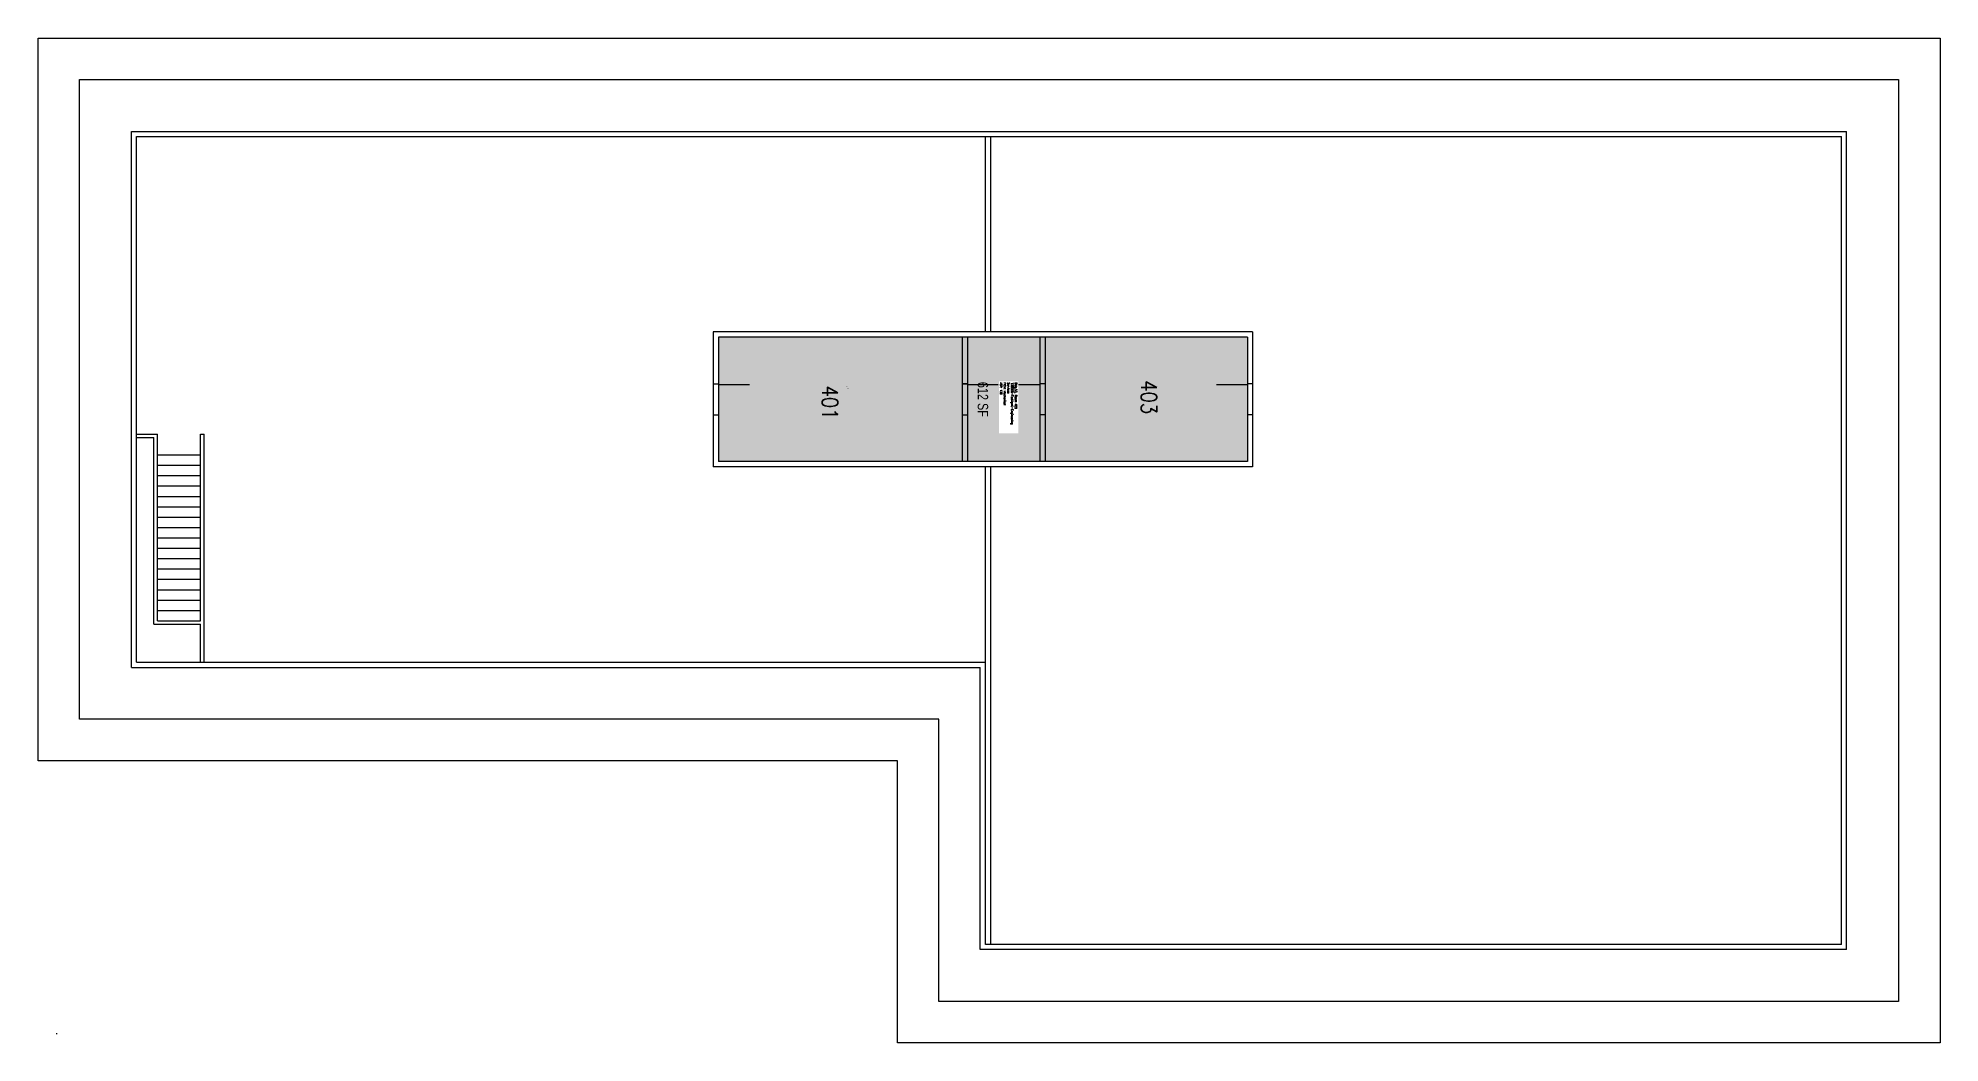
# Model space of a CAD drawing. Header units: inches. Extents: x -21 to 2179, y -11 to 1152.
import ezdxf
from ezdxf.enums import TextEntityAlignment as Align

# ---------------------------------------------------------------- set-up
doc = ezdxf.new("R2010")
doc.units = ezdxf.units.IN
doc.header["$LTSCALE"] = 10
doc.header["$MEASUREMENT"] = 0
for name, color, linetype in [('A-DOOR', 2, 'CONTINUOUS'), ('A-FLOR', 3, 'CONTINUOUS'), ('A-IDEN-CNUM', 7, 'CONTINUOUS'), ('A-IDEN-RNUM', 7, 'CONTINUOUS'), ('A-IDEN-SNUM', 4, 'CONTINUOUS'), ('A-IDEN-VNUM', 4, 'CONTINUOUS'), ('A-ROOF', 2, 'CONTINUOUS'), ('A-WALL', 5, 'CONTINUOUS'), ('AREA-TEXT', 3, 'CONTINUOUS'), ('Rooms-Category-Color', 7, 'CONTINUOUS'), ('Rooms-College-Color', 7, 'CONTINUOUS'), ('Rooms-Department-Color', 7, 'CONTINUOUS'), ('Rooms-Division-Color', 7, 'CONTINUOUS'), ('Rooms-Information', 7, 'CONTINUOUS')]:
    doc.layers.add(name, color=color, linetype=linetype)
doc.styles.add('AREA', font='arial.ttf', dxfattribs={"width": 0.75, "height": 24})
doc.styles.add('ROOMSNUMBER', font='txt', dxfattribs={"height": 0.03})
doc.styles.add('ROOMVNUMBER', font='simplex.shx', dxfattribs={"width": 0.85})

msp = doc.modelspace()

# ---------------------------------------------------------------- hatches: boundary and pattern name
at = {"layer": 'Rooms-Category-Color', "true_color": 0xadadad}
msp.add_hatch(color=253, dxfattribs=at).paths.add_polyline_path([(766, 661.8), (1144, 661.8), (1378, 661.8), (1378, 715.8), (1378, 805.8), (1048, 805.8), (766, 805.8), (766, 715.8)])
at = {"layer": 'Rooms-College-Color', "true_color": 0xffe090}
msp.add_hatch(color=41, dxfattribs=at).paths.add_polyline_path([(766, 661.8), (1144, 661.8), (1378, 661.8), (1378, 715.8), (1378, 805.8), (1048, 805.8), (766, 805.8), (766, 715.8)])
at = {"layer": 'Rooms-Department-Color', "true_color": 0xacacac}
msp.add_hatch(color=253, dxfattribs=at).paths.add_polyline_path([(766, 661.8), (1144, 661.8), (1378, 661.8), (1378, 715.8), (1378, 805.8), (1048, 805.8), (766, 805.8), (766, 715.8)])
at = {"layer": 'Rooms-Division-Color', "true_color": 0xadadad}
msp.add_hatch(color=253, dxfattribs=at).paths.add_polyline_path([(766, 661.8), (1144, 661.8), (1378, 661.8), (1378, 715.8), (1378, 805.8), (1048, 805.8), (766, 805.8), (766, 715.8)])

# ---------------------------------------------------------------- linework, layer by layer
at = {"layer": 'A-DOOR'}
for points in [[(766, 751, 1.5, 1.5, 0), (802, 751, 0, 0, 0), (802, 751.8, 0, 0, -0.414214), (766, 715.8, 0, 0, -0.414214)], [(1054, 751, 1.5, 1.5, 0), (1090, 751, 0, 0, 0), (1090, 751.8, 0, 0, -0.414214), (1054, 715.8, 0, 0, -0.414214)], [(1138, 751, 1.5, 1.5, 0), (1102, 751, 0, 0, 0), (1102, 751.8, 0, 0, 0.414214), (1138, 715.8, 0, 0, 0.414214)], [(1378, 751, 1.5, 1.5, 0), (1342, 751, 0, 0, 0), (1342, 751.8, 0, 0, 0.414214), (1378, 715.8, 0, 0, 0.414214)]]:
    msp.add_lwpolyline(points, format="xyseb", dxfattribs=at)
at = {"layer": 'A-FLOR'}
for p, q in [((117, 669.6), (167, 669.6)), ((117, 657.6), (167, 657.6)), ((117, 645.6), (167, 645.6)), ((117, 633.6), (167, 633.6)), ((117, 621.6), (167, 621.6)), ((117, 609.6), (167, 609.6)), ((117, 597.6), (167, 597.6)), ((117, 585.6), (167, 585.6)), ((117, 573.6), (167, 573.6)), ((117, 561.6), (167, 561.6)), ((117, 549.6), (167, 549.6)), ((117, 537.6), (167, 537.6)), ((117, 525.6), (167, 525.6)), ((117, 513.6), (167, 513.6)), ((117, 501.6), (167, 501.6)), ((117, 489.6), (167, 489.6))]:
    msp.add_line(p, q, dxfattribs=at)
at = {"layer": 'A-ROOF'}
for points in [[(973, 315.6), (-21, 315.6), (-21, 1152), (2179.1, 1152), (2179.1, -11), (973, -11)], [(1021, 363.6), (27, 363.6), (27, 1104), (2131.1, 1104), (2131.1, 37), (1021, 37)]]:
    msp.add_lwpolyline(points, close=True, dxfattribs=at)
at = {"layer": 'A-WALL'}
for p, q in [((87, 1044), (2071.1, 1044)), ((87, 423.6), (87, 1044)), ((93, 1038), (2065.1, 1038)), ((93, 429.6), (93, 1038)), ((1075, 811.8), (1075, 1038)), ((1081, 811.8), (1081, 1038)), ((2065.1, 103), (2065.1, 1038)), ((2071.1, 97), (2071.1, 1044)), ((760, 811.8), (760, 715.8)), ((1384, 811.8), (760, 811.8)), ((766, 805.8), (766, 715.8)), ((1378, 805.8), (766, 805.8)), ((1048, 805.8), (1048, 715.8)), ((1054, 805.8), (1054, 715.8)), ((1138, 805.8), (1138, 715.8)), ((1144, 805.8), (1144, 715.8)), ((1378, 805.8), (1378, 715.8)), ((1384, 811.8), (1384, 715.8)), ((760, 751.8), (766, 751.8)), ((1048, 751.8), (1054, 751.8)), ((1054, 751.8), (1048, 751.8)), ((1144, 751.8), (1138, 751.8)), ((1384, 751.8), (1378, 751.8)), ((760, 715.8), (766, 715.8)), ((760, 715.8), (760, 655.8)), ((766, 715.8), (766, 661.8)), ((1048, 715.8), (1054, 715.8)), ((1048, 715.8), (1048, 661.8)), ((1054, 715.8), (1054, 661.8)), ((1144, 715.8), (1138, 715.8)), ((1138, 715.8), (1138, 661.8)), ((1144, 715.8), (1144, 661.8)), ((1384, 715.8), (1378, 715.8)), ((1378, 715.8), (1378, 661.8)), ((1384, 715.8), (1384, 655.8)), ((93, 693.6), (117, 693.6)), ((93, 689.6), (113, 689.6)), ((113, 473.6), (113, 689.6)), ((117, 477.6), (117, 693.6)), ((167, 477.6), (167, 693.6)), ((167, 693.6), (171, 693.6)), ((171, 429.6), (171, 693.6)), ((1378, 661.8), (766, 661.8)), ((1384, 655.8), (760, 655.8)), ((1075, 103), (1075, 655.8)), ((1081, 103), (1081, 655.8)), ((113, 473.6), (167, 473.6)), ((117, 477.6), (167, 477.6)), ((167, 429.6), (167, 473.6)), ((87, 423.6), (1069, 423.6)), ((93, 429.6), (1075, 429.6)), ((1069, 97), (1069, 423.6)), ((2071.1, 97), (1069, 97)), ((2065.1, 103), (1075, 103)), ((0, 0), (1, 0.1)), ((0, 0), (1, 0.1))]:
    msp.add_line(p, q, dxfattribs=at)

# ---------------------------------------------------------------- texts
at = {"layer": 'A-IDEN-CNUM', "style": 'ROOMSNUMBER'}
msp.add_text('CAD #053-0_3004-00', height=0.36, dxfattribs=at).set_placement((913.5, 746))
at = {"layer": 'A-IDEN-RNUM', "style": 'ROOMSNUMBER'}
msp.add_text('0400-00', height=0.36, dxfattribs=at).set_placement((913.5, 749))
at = {"layer": 'A-IDEN-SNUM', "style": 'ROOMSNUMBER'}
msp.add_text('0530040000', height=0.36, dxfattribs=at).set_placement((913.5, 749))
at = {"layer": 'A-IDEN-VNUM', "style": 'ROOMVNUMBER', "width": 0.85}
for s, p in [('402', (1091.8, 753.4)), ('403', (1255, 756)), ('401', (886.1, 749.8))]:
    msp.add_text(s, height=18, rotation=270.0043, dxfattribs=at).set_placement(p)
at = {"layer": 'AREA-TEXT', "style": 'AREA', "width": 0.75}
msp.add_text('612 SF', height=12, rotation=270.0043, dxfattribs=at).set_placement((1072, 733.8), align=Align.MIDDLE_CENTER)

# ---------------------------------------------------------------- next in the draw order: texts
at = {"layer": 'Rooms-Information', "insert": (1091.8, 753.4), "char_height": 2.571, "width": 57.6, "attachment_point": 7, "rotation": 270.0043, "style": 'ROOMVNUMBER', "bg_fill": 3, "box_fill_scale": 1.5, "bg_fill_color": 256, "bg_fill_true_color": 13158600, "bg_fill_transparency": 0}
msp.add_mtext('Bldg.53, Room 400^M^J128006-FacMgmt-Engineering Services^M^JFICM: Mechanical^M^JASF: 136', dxfattribs=at)

doc.saveas('drawing.dxf')
